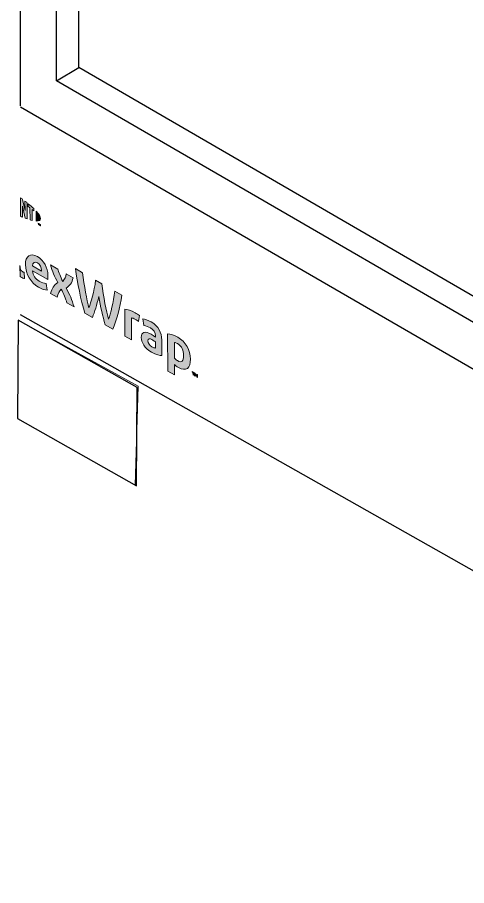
# Model space of a CAD drawing. Header units: inches. Extents: x -20.7 to 76.3, y -55.2 to 19.1.
# Drawn here: x 63.289 to 64.044, y -38.838 to -37.381 of the extents above; entities that cross this region are included whole.
import ezdxf

# ---------------------------------------------------------------- set-up
doc = ezdxf.new("R2010")
doc.units = ezdxf.units.IN
doc.header["$MEASUREMENT"] = 0
doc.linetypes.add('AI-Linetype-19', pattern=[1.199738, 0.599869, -0.119974, 0.119974, -0.119974, 0.119974, -0.119974])
for name, color, linetype, lineweight in [('G-ANNO-TTLB', 7, 'Continuous', 0), ('TYVEK', 7, 'Continuous', 0), ('wall scratch', 7, 'Continuous', 0)]:
    doc.layers.add(name, color=color, linetype=linetype, lineweight=lineweight)

# ---------------------------------------------------------------- blocks, each defined once
blk = doc.blocks.new('Block_318')
at = {"layer": 'TYVEK', "color": 1, "lineweight": 25, "true_color": 0xff0000}
for points in [[(63.0305, -37.4743)], [(64.5396, -38.3473)]]:
    blk.add_lwpolyline(points, dxfattribs=at)
blk = doc.blocks.new('Block_319')
at = {"layer": 'TYVEK', "color": 4, "lineweight": 25, "true_color": 0x00ffff}
for points in [[(64.0182, -37.5922)], [(63.736, -37.7535)]]:
    blk.add_lwpolyline(points, dxfattribs=at)
blk = doc.blocks.new('Block_323')
at = {"layer": 'TYVEK', "true_color": 0x003b71, "transparency": 33554687}
h = blk.add_hatch(color=156, dxfattribs=at)
h.dxf.hatch_style = 2
edge = h.paths.add_edge_path()
edge.add_spline(control_points=[(63.5583, -37.9568), (63.5559, -37.9554), (63.5546, -37.9541), (63.5531, -37.9524), (63.5531, -37.9524), (63.5531, -37.9262), (63.5531, -37.9262), (63.5547, -37.9264), (63.5562, -37.9268), (63.5582, -37.928), (63.5657, -37.9322), (63.5687, -37.9396), (63.5687, -37.9481), (63.5688, -37.9578), (63.5655, -37.9609), (63.5583, -37.9568)], knot_values=[0, 0, 0, 0, 1, 1, 1, 2, 2, 2, 3, 3, 3, 4, 4, 4, 5, 5, 5, 5], degree=3, periodic=0)
edge = h.paths.add_edge_path()
edge.add_spline(control_points=[(63.5588, -37.9175), (63.553, -37.9142), (63.5464, -37.9121), (63.5418, -37.9118), (63.5418, -37.9118), (63.542, -37.9745), (63.542, -37.9745), (63.542, -37.9745), (63.5531, -37.9809), (63.5531, -37.9809), (63.5531, -37.9809), (63.5531, -37.9631), (63.5531, -37.9631), (63.5551, -37.9652), (63.5571, -37.9666), (63.56, -37.9682), (63.5727, -37.9756), (63.5803, -37.9697), (63.5802, -37.9542), (63.5802, -37.9392), (63.5722, -37.9252), (63.5588, -37.9175)], knot_values=[0, 0, 0, 0, 1, 1, 1, 2, 2, 2, 3, 3, 3, 4, 4, 4, 5, 5, 5, 6, 6, 6, 7, 7, 7, 7], degree=3, periodic=0)
h = blk.add_hatch(color=156, dxfattribs=at)
h.dxf.hatch_style = 2
edge = h.paths.add_edge_path()
edge.add_spline(control_points=[(63.5832, -37.975), (63.5832, -37.975), (63.5832, -37.9761), (63.5832, -37.9761), (63.5832, -37.9761), (63.5843, -37.9767), (63.5843, -37.9767), (63.5843, -37.9767), (63.5844, -37.9805), (63.5844, -37.9805), (63.5844, -37.9805), (63.5855, -37.9811), (63.5855, -37.9811), (63.5855, -37.9811), (63.5855, -37.9774), (63.5855, -37.9774), (63.5855, -37.9774), (63.5866, -37.978), (63.5866, -37.978), (63.5866, -37.978), (63.5866, -37.9769), (63.5866, -37.9769), (63.5866, -37.9769), (63.5832, -37.975), (63.5832, -37.975)], knot_values=[0, 0, 0, 0, 1, 1, 1, 2, 2, 2, 3, 3, 3, 4, 4, 4, 5, 5, 5, 6, 6, 6, 7, 7, 7, 8, 8, 8, 8], degree=3, periodic=0)
edge = h.paths.add_edge_path()
edge.add_spline(control_points=[(63.5908, -37.9794), (63.5904, -37.9803), (63.59, -37.9808), (63.5896, -37.9814), (63.5891, -37.9804), (63.5887, -37.9793), (63.5883, -37.9779), (63.5883, -37.9779), (63.5871, -37.9772), (63.5871, -37.9772), (63.5871, -37.9772), (63.5871, -37.982), (63.5871, -37.982), (63.5871, -37.982), (63.5882, -37.9826), (63.5882, -37.9826), (63.5882, -37.9826), (63.5882, -37.9805), (63.5882, -37.9805), (63.5882, -37.9805), (63.5881, -37.9796), (63.5881, -37.9796), (63.5885, -37.9805), (63.5889, -37.9815), (63.5892, -37.9823), (63.5892, -37.9823), (63.5899, -37.9828), (63.5899, -37.9828), (63.5902, -37.9824), (63.5906, -37.9818), (63.591, -37.9813), (63.591, -37.9813), (63.5909, -37.982), (63.5909, -37.982), (63.5909, -37.982), (63.5909, -37.9843), (63.5909, -37.9843), (63.5909, -37.9843), (63.592, -37.9849), (63.592, -37.9849), (63.592, -37.9849), (63.592, -37.9801), (63.592, -37.9801), (63.592, -37.9801), (63.5908, -37.9794), (63.5908, -37.9794)], knot_values=[0, 0, 0, 0, 1, 1, 1, 2, 2, 2, 3, 3, 3, 4, 4, 4, 5, 5, 5, 6, 6, 6, 7, 7, 7, 8, 8, 8, 9, 9, 9, 10, 10, 10, 11, 11, 11, 12, 12, 12, 13, 13, 13, 14, 14, 14, 15, 15, 15, 15], degree=3, periodic=0)
at = {"layer": 'TYVEK'}
for points, knots in [([(63.5588, -37.9175), (63.553, -37.9142), (63.5464, -37.9121), (63.5418, -37.9118), (63.5418, -37.9118), (63.542, -37.9745), (63.542, -37.9745), (63.542, -37.9745), (63.5531, -37.9809), (63.5531, -37.9809), (63.5531, -37.9809), (63.5531, -37.9631), (63.5531, -37.9631), (63.5551, -37.9652), (63.5571, -37.9666), (63.56, -37.9682), (63.5727, -37.9756), (63.5803, -37.9697), (63.5802, -37.9542), (63.5802, -37.9392), (63.5722, -37.9252), (63.5588, -37.9175)], [0, 0, 0, 0, 1, 1, 1, 2, 2, 2, 3, 3, 3, 4, 4, 4, 5, 5, 5, 6, 6, 6, 7, 7, 7, 7]), ([(63.5583, -37.9568), (63.5559, -37.9554), (63.5546, -37.9541), (63.5531, -37.9524), (63.5531, -37.9524), (63.5531, -37.9262), (63.5531, -37.9262), (63.5547, -37.9264), (63.5562, -37.9268), (63.5582, -37.928), (63.5657, -37.9322), (63.5687, -37.9396), (63.5687, -37.9481), (63.5688, -37.9578), (63.5655, -37.9609), (63.5583, -37.9568)], [0, 0, 0, 0, 1, 1, 1, 2, 2, 2, 3, 3, 3, 4, 4, 4, 5, 5, 5, 5]), ([(63.5832, -37.975), (63.5832, -37.975), (63.5832, -37.9761), (63.5832, -37.9761), (63.5832, -37.9761), (63.5843, -37.9767), (63.5843, -37.9767), (63.5843, -37.9767), (63.5844, -37.9805), (63.5844, -37.9805), (63.5844, -37.9805), (63.5855, -37.9811), (63.5855, -37.9811), (63.5855, -37.9811), (63.5855, -37.9774), (63.5855, -37.9774), (63.5855, -37.9774), (63.5866, -37.978), (63.5866, -37.978), (63.5866, -37.978), (63.5866, -37.9769), (63.5866, -37.9769), (63.5866, -37.9769), (63.5832, -37.975), (63.5832, -37.975)], [0, 0, 0, 0, 1, 1, 1, 2, 2, 2, 3, 3, 3, 4, 4, 4, 5, 5, 5, 6, 6, 6, 7, 7, 7, 8, 8, 8, 8]), ([(63.5908, -37.9794), (63.5904, -37.9803), (63.59, -37.9808), (63.5896, -37.9814), (63.5891, -37.9804), (63.5887, -37.9793), (63.5883, -37.9779), (63.5883, -37.9779), (63.5871, -37.9772), (63.5871, -37.9772), (63.5871, -37.9772), (63.5871, -37.982), (63.5871, -37.982), (63.5871, -37.982), (63.5882, -37.9826), (63.5882, -37.9826), (63.5882, -37.9826), (63.5882, -37.9805), (63.5882, -37.9805), (63.5882, -37.9805), (63.5881, -37.9796), (63.5881, -37.9796), (63.5885, -37.9805), (63.5889, -37.9815), (63.5892, -37.9823), (63.5892, -37.9823), (63.5899, -37.9828), (63.5899, -37.9828), (63.5902, -37.9824), (63.5906, -37.9818), (63.591, -37.9813), (63.591, -37.9813), (63.5909, -37.982), (63.5909, -37.982), (63.5909, -37.982), (63.5909, -37.9843), (63.5909, -37.9843), (63.5909, -37.9843), (63.592, -37.9849), (63.592, -37.9849), (63.592, -37.9849), (63.592, -37.9801), (63.592, -37.9801), (63.592, -37.9801), (63.5908, -37.9794), (63.5908, -37.9794)], [0, 0, 0, 0, 1, 1, 1, 2, 2, 2, 3, 3, 3, 4, 4, 4, 5, 5, 5, 6, 6, 6, 7, 7, 7, 8, 8, 8, 9, 9, 9, 10, 10, 10, 11, 11, 11, 12, 12, 12, 13, 13, 13, 14, 14, 14, 15, 15, 15, 15])]:
    blk.add_open_spline(points, degree=3, knots=knots, dxfattribs=at)
blk = doc.blocks.new('Block_322')
at = {"layer": 'TYVEK'}
blk.add_blockref('Block_323', (0, 0), dxfattribs=at)
blk = doc.blocks.new('Block_329')
at = {"layer": 'TYVEK', "color": 4, "lineweight": 25, "true_color": 0x00ffff}
blk.add_lwpolyline([(64.4423, -38.5286), (63.2945, -37.8799), (63.2945, -37.8799)], dxfattribs=at)
blk = doc.blocks.new('Block_331')
at = {"layer": 'TYVEK', "true_color": 0x003b71, "transparency": 33554687}
h = blk.add_hatch(color=156, dxfattribs=at)
h.dxf.hatch_style = 2
edge = h.paths.add_edge_path()
edge.add_spline(control_points=[(63.33, -37.8068), (63.33, -37.8068), (63.3145, -37.7978), (63.3145, -37.7978), (63.3153, -37.7919), (63.3184, -37.7898), (63.3231, -37.7925), (63.3275, -37.7951), (63.33, -37.8004), (63.33, -37.8056), (63.33, -37.8056), (63.33, -37.8068), (63.33, -37.8068)], knot_values=[0, 0, 0, 0, 1, 1, 1, 2, 2, 2, 3, 3, 3, 4, 4, 4, 4], degree=3, periodic=0)
edge = h.paths.add_edge_path()
edge.add_spline(control_points=[(63.3408, -37.8137), (63.3407, -37.8011), (63.3337, -37.7884), (63.3231, -37.7822), (63.3111, -37.7753), (63.3029, -37.7808), (63.3029, -37.7957), (63.303, -37.8114), (63.3119, -37.8261), (63.3251, -37.8336), (63.3304, -37.8367), (63.3357, -37.8384), (63.3394, -37.8386), (63.3394, -37.8386), (63.3375, -37.8271), (63.3375, -37.8271), (63.334, -37.8268), (63.3302, -37.8257), (63.3261, -37.8233), (63.3196, -37.8195), (63.3158, -37.814), (63.3147, -37.8058), (63.3147, -37.8058), (63.3404, -37.8206), (63.3404, -37.8206), (63.3406, -37.8189), (63.3408, -37.8165), (63.3408, -37.8137)], knot_values=[0, 0, 0, 0, 1, 1, 1, 2, 2, 2, 3, 3, 3, 4, 4, 4, 5, 5, 5, 6, 6, 6, 7, 7, 7, 8, 8, 8, 9, 9, 9, 9], degree=3, periodic=0)
h = blk.add_hatch(color=156, dxfattribs=at)
h.dxf.hatch_style = 2
edge = h.paths.add_edge_path()
edge.add_spline(control_points=[(63.3005, -37.8085), (63.2997, -37.8083), (63.2989, -37.8079), (63.2981, -37.8074), (63.2958, -37.8061), (63.2945, -37.8039), (63.294, -37.8009), (63.2938, -37.7998), (63.2937, -37.7985), (63.2937, -37.7971), (63.2937, -37.7971), (63.2938, -37.8156), (63.2938, -37.8156), (63.2944, -37.816), (63.295, -37.8163), (63.2956, -37.8167), (63.2972, -37.8177), (63.2998, -37.8187), (63.3013, -37.8192), (63.3013, -37.8192), (63.3005, -37.8085), (63.3005, -37.8085)], knot_values=[0, 0, 0, 0, 1, 1, 1, 2, 2, 2, 3, 3, 3, 4, 4, 4, 5, 5, 5, 6, 6, 6, 7, 7, 7, 7], degree=3, periodic=0)
h = blk.add_hatch(color=156, dxfattribs=at)
h.dxf.hatch_style = 2
edge = h.paths.add_edge_path()
edge.add_spline(control_points=[(63.3713, -37.8349), (63.3774, -37.8312), (63.381, -37.8264), (63.3831, -37.8178), (63.3831, -37.8178), (63.3716, -37.8113), (63.3716, -37.8113), (63.3711, -37.8162), (63.3685, -37.8202), (63.3655, -37.8237), (63.3619, -37.8163), (63.3583, -37.8078), (63.3572, -37.803), (63.3572, -37.803), (63.3451, -37.796), (63.3451, -37.796), (63.3477, -37.8068), (63.352, -37.8158), (63.3574, -37.8259), (63.3509, -37.83), (63.3472, -37.8353), (63.3451, -37.844), (63.3451, -37.844), (63.356, -37.8502), (63.356, -37.8502), (63.3571, -37.8442), (63.3601, -37.8403), (63.3631, -37.8369), (63.3666, -37.844), (63.3707, -37.8534), (63.3724, -37.8597), (63.3724, -37.8597), (63.3845, -37.8666), (63.3845, -37.8666), (63.3812, -37.8548), (63.3773, -37.8459), (63.3713, -37.8349)], knot_values=[0, 0, 0, 0, 1, 1, 1, 2, 2, 2, 3, 3, 3, 4, 4, 4, 5, 5, 5, 6, 6, 6, 7, 7, 7, 8, 8, 8, 9, 9, 9, 10, 10, 10, 11, 11, 11, 12, 12, 12, 12], degree=3, periodic=0)
h = blk.add_hatch(color=156, dxfattribs=at)
h.dxf.hatch_style = 2
edge = h.paths.add_edge_path()
edge.add_spline(control_points=[(63.4528, -37.8401), (63.4505, -37.8585), (63.4459, -37.8781), (63.4427, -37.8873), (63.439, -37.8742), (63.4337, -37.8495), (63.4312, -37.8276), (63.4312, -37.8276), (63.4208, -37.8216), (63.4208, -37.8216), (63.4184, -37.8408), (63.413, -37.8593), (63.4095, -37.8683), (63.4062, -37.8554), (63.4015, -37.8304), (63.399, -37.8092), (63.399, -37.8092), (63.3871, -37.8024), (63.3871, -37.8024), (63.3902, -37.826), (63.3961, -37.8552), (63.4026, -37.877), (63.4026, -37.877), (63.4154, -37.8844), (63.4154, -37.8844), (63.4195, -37.8749), (63.4229, -37.8632), (63.426, -37.8494), (63.429, -37.8666), (63.4327, -37.8825), (63.4367, -37.8966), (63.4367, -37.8966), (63.4496, -37.9039), (63.4496, -37.9039), (63.4564, -37.8899), (63.4617, -37.8671), (63.4648, -37.847), (63.4648, -37.847), (63.4528, -37.8401), (63.4528, -37.8401)], knot_values=[0, 0, 0, 0, 1, 1, 1, 2, 2, 2, 3, 3, 3, 4, 4, 4, 5, 5, 5, 6, 6, 6, 7, 7, 7, 8, 8, 8, 9, 9, 9, 10, 10, 10, 11, 11, 11, 12, 12, 12, 13, 13, 13, 13], degree=3, periodic=0)
h = blk.add_hatch(color=156, dxfattribs=at)
h.dxf.hatch_style = 2
edge = h.paths.add_edge_path()
edge.add_spline(control_points=[(63.487, -37.8763), (63.481, -37.8729), (63.4742, -37.8705), (63.4698, -37.8705), (63.4698, -37.8705), (63.4699, -37.9156), (63.4699, -37.9156), (63.4699, -37.9156), (63.4811, -37.922), (63.4811, -37.922), (63.4811, -37.922), (63.481, -37.8852), (63.481, -37.8852), (63.4828, -37.8852), (63.4848, -37.8857), (63.4878, -37.8875), (63.4895, -37.8885), (63.4913, -37.8897), (63.4927, -37.8911), (63.4927, -37.8911), (63.4943, -37.8813), (63.4943, -37.8813), (63.4927, -37.8799), (63.4898, -37.8779), (63.487, -37.8763)], knot_values=[0, 0, 0, 0, 1, 1, 1, 2, 2, 2, 3, 3, 3, 4, 4, 4, 5, 5, 5, 6, 6, 6, 7, 7, 7, 8, 8, 8, 8], degree=3, periodic=0)
h = blk.add_hatch(color=156, dxfattribs=at)
h.dxf.hatch_style = 2
edge = h.paths.add_edge_path()
edge.add_spline(control_points=[(63.5212, -37.9356), (63.52, -37.9357), (63.5179, -37.9351), (63.5155, -37.9336), (63.5111, -37.9311), (63.5088, -37.9277), (63.5087, -37.9237), (63.5087, -37.9193), (63.5116, -37.9193), (63.5154, -37.9215), (63.5173, -37.9225), (63.5193, -37.924), (63.5212, -37.9255), (63.5212, -37.9255), (63.5212, -37.9356), (63.5212, -37.9356)], knot_values=[0, 0, 0, 0, 1, 1, 1, 2, 2, 2, 3, 3, 3, 4, 4, 4, 5, 5, 5, 5], degree=3, periodic=0)
edge = h.paths.add_edge_path()
edge.add_spline(control_points=[(63.532, -37.9222), (63.532, -37.9095), (63.5261, -37.8988), (63.5141, -37.8919), (63.5091, -37.889), (63.5035, -37.8869), (63.5, -37.8866), (63.5, -37.8866), (63.502, -37.8979), (63.502, -37.8979), (63.5054, -37.8983), (63.5092, -37.8998), (63.5128, -37.9018), (63.5182, -37.905), (63.5211, -37.9093), (63.5212, -37.915), (63.5212, -37.915), (63.5212, -37.9173), (63.5212, -37.9173), (63.5191, -37.9158), (63.5162, -37.9138), (63.5139, -37.9124), (63.5041, -37.9069), (63.4975, -37.9085), (63.4975, -37.9179), (63.4975, -37.9263), (63.5032, -37.9359), (63.5144, -37.9423), (63.5226, -37.947), (63.5288, -37.9484), (63.5321, -37.9484), (63.5321, -37.9484), (63.532, -37.9222), (63.532, -37.9222)], knot_values=[0, 0, 0, 0, 1, 1, 1, 2, 2, 2, 3, 3, 3, 4, 4, 4, 5, 5, 5, 6, 6, 6, 7, 7, 7, 8, 8, 8, 9, 9, 9, 10, 10, 10, 11, 11, 11, 11], degree=3, periodic=0)
at = {"layer": 'TYVEK'}
for points, knots in [([(63.3408, -37.8137), (63.3407, -37.8011), (63.3337, -37.7884), (63.3231, -37.7822), (63.3111, -37.7753), (63.3029, -37.7808), (63.3029, -37.7957), (63.303, -37.8114), (63.3119, -37.8261), (63.3251, -37.8336), (63.3304, -37.8367), (63.3357, -37.8384), (63.3394, -37.8386), (63.3394, -37.8386), (63.3375, -37.8271), (63.3375, -37.8271), (63.334, -37.8268), (63.3302, -37.8257), (63.3261, -37.8233), (63.3196, -37.8195), (63.3158, -37.814), (63.3147, -37.8058), (63.3147, -37.8058), (63.3404, -37.8206), (63.3404, -37.8206), (63.3406, -37.8189), (63.3408, -37.8165), (63.3408, -37.8137)], [0, 0, 0, 0, 1, 1, 1, 2, 2, 2, 3, 3, 3, 4, 4, 4, 5, 5, 5, 6, 6, 6, 7, 7, 7, 8, 8, 8, 9, 9, 9, 9]), ([(63.33, -37.8068), (63.33, -37.8068), (63.3145, -37.7978), (63.3145, -37.7978), (63.3153, -37.7919), (63.3184, -37.7898), (63.3231, -37.7925), (63.3275, -37.7951), (63.33, -37.8004), (63.33, -37.8056), (63.33, -37.8056), (63.33, -37.8068), (63.33, -37.8068)], [0, 0, 0, 0, 1, 1, 1, 2, 2, 2, 3, 3, 3, 4, 4, 4, 4]), ([(63.3005, -37.8085), (63.2997, -37.8083), (63.2989, -37.8079), (63.2981, -37.8074), (63.2958, -37.8061), (63.2945, -37.8039), (63.294, -37.8009), (63.2938, -37.7998), (63.2937, -37.7985), (63.2937, -37.7971), (63.2937, -37.7971), (63.2938, -37.8156), (63.2938, -37.8156), (63.2944, -37.816), (63.295, -37.8163), (63.2956, -37.8167), (63.2972, -37.8177), (63.2998, -37.8187), (63.3013, -37.8192), (63.3013, -37.8192), (63.3005, -37.8085), (63.3005, -37.8085)], [0, 0, 0, 0, 1, 1, 1, 2, 2, 2, 3, 3, 3, 4, 4, 4, 5, 5, 5, 6, 6, 6, 7, 7, 7, 7]), ([(63.3713, -37.8349), (63.3774, -37.8312), (63.381, -37.8264), (63.3831, -37.8178), (63.3831, -37.8178), (63.3716, -37.8113), (63.3716, -37.8113), (63.3711, -37.8162), (63.3685, -37.8202), (63.3655, -37.8237), (63.3619, -37.8163), (63.3583, -37.8078), (63.3572, -37.803), (63.3572, -37.803), (63.3451, -37.796), (63.3451, -37.796), (63.3477, -37.8068), (63.352, -37.8158), (63.3574, -37.8259), (63.3509, -37.83), (63.3472, -37.8353), (63.3451, -37.844), (63.3451, -37.844), (63.356, -37.8502), (63.356, -37.8502), (63.3571, -37.8442), (63.3601, -37.8403), (63.3631, -37.8369), (63.3666, -37.844), (63.3707, -37.8534), (63.3724, -37.8597), (63.3724, -37.8597), (63.3845, -37.8666), (63.3845, -37.8666), (63.3812, -37.8548), (63.3773, -37.8459), (63.3713, -37.8349)], [0, 0, 0, 0, 1, 1, 1, 2, 2, 2, 3, 3, 3, 4, 4, 4, 5, 5, 5, 6, 6, 6, 7, 7, 7, 8, 8, 8, 9, 9, 9, 10, 10, 10, 11, 11, 11, 12, 12, 12, 12]), ([(63.4528, -37.8401), (63.4505, -37.8585), (63.4459, -37.8781), (63.4427, -37.8873), (63.439, -37.8742), (63.4337, -37.8495), (63.4312, -37.8276), (63.4312, -37.8276), (63.4208, -37.8216), (63.4208, -37.8216), (63.4184, -37.8408), (63.413, -37.8593), (63.4095, -37.8683), (63.4062, -37.8554), (63.4015, -37.8304), (63.399, -37.8092), (63.399, -37.8092), (63.3871, -37.8024), (63.3871, -37.8024), (63.3902, -37.826), (63.3961, -37.8552), (63.4026, -37.877), (63.4026, -37.877), (63.4154, -37.8844), (63.4154, -37.8844), (63.4195, -37.8749), (63.4229, -37.8632), (63.426, -37.8494), (63.429, -37.8666), (63.4327, -37.8825), (63.4367, -37.8966), (63.4367, -37.8966), (63.4496, -37.9039), (63.4496, -37.9039), (63.4564, -37.8899), (63.4617, -37.8671), (63.4648, -37.847), (63.4648, -37.847), (63.4528, -37.8401), (63.4528, -37.8401)], [0, 0, 0, 0, 1, 1, 1, 2, 2, 2, 3, 3, 3, 4, 4, 4, 5, 5, 5, 6, 6, 6, 7, 7, 7, 8, 8, 8, 9, 9, 9, 10, 10, 10, 11, 11, 11, 12, 12, 12, 13, 13, 13, 13]), ([(63.487, -37.8763), (63.481, -37.8729), (63.4742, -37.8705), (63.4698, -37.8705), (63.4698, -37.8705), (63.4699, -37.9156), (63.4699, -37.9156), (63.4699, -37.9156), (63.4811, -37.922), (63.4811, -37.922), (63.4811, -37.922), (63.481, -37.8852), (63.481, -37.8852), (63.4828, -37.8852), (63.4848, -37.8857), (63.4878, -37.8875), (63.4895, -37.8885), (63.4913, -37.8897), (63.4927, -37.8911), (63.4927, -37.8911), (63.4943, -37.8813), (63.4943, -37.8813), (63.4927, -37.8799), (63.4898, -37.8779), (63.487, -37.8763)], [0, 0, 0, 0, 1, 1, 1, 2, 2, 2, 3, 3, 3, 4, 4, 4, 5, 5, 5, 6, 6, 6, 7, 7, 7, 8, 8, 8, 8]), ([(63.532, -37.9222), (63.532, -37.9095), (63.5261, -37.8988), (63.5141, -37.8919), (63.5091, -37.889), (63.5035, -37.8869), (63.5, -37.8866), (63.5, -37.8866), (63.502, -37.8979), (63.502, -37.8979), (63.5054, -37.8983), (63.5092, -37.8998), (63.5128, -37.9018), (63.5182, -37.905), (63.5211, -37.9093), (63.5212, -37.915), (63.5212, -37.915), (63.5212, -37.9173), (63.5212, -37.9173), (63.5191, -37.9158), (63.5162, -37.9138), (63.5139, -37.9124), (63.5041, -37.9069), (63.4975, -37.9085), (63.4975, -37.9179), (63.4975, -37.9263), (63.5032, -37.9359), (63.5144, -37.9423), (63.5226, -37.947), (63.5288, -37.9484), (63.5321, -37.9484), (63.5321, -37.9484), (63.532, -37.9222), (63.532, -37.9222)], [0, 0, 0, 0, 1, 1, 1, 2, 2, 2, 3, 3, 3, 4, 4, 4, 5, 5, 5, 6, 6, 6, 7, 7, 7, 8, 8, 8, 9, 9, 9, 10, 10, 10, 11, 11, 11, 11]), ([(63.5212, -37.9356), (63.52, -37.9357), (63.5179, -37.9351), (63.5155, -37.9336), (63.5111, -37.9311), (63.5088, -37.9277), (63.5087, -37.9237), (63.5087, -37.9193), (63.5116, -37.9193), (63.5154, -37.9215), (63.5173, -37.9225), (63.5193, -37.924), (63.5212, -37.9255), (63.5212, -37.9255), (63.5212, -37.9356), (63.5212, -37.9356)], [0, 0, 0, 0, 1, 1, 1, 2, 2, 2, 3, 3, 3, 4, 4, 4, 5, 5, 5, 5])]:
    blk.add_open_spline(points, degree=3, knots=knots, dxfattribs=at)
blk = doc.blocks.new('Block_332')
at = {"layer": 'TYVEK', "true_color": 0x003b71, "transparency": 33554687}
h = blk.add_hatch(color=156, dxfattribs=at)
h.dxf.hatch_style = 2
edge = h.paths.add_edge_path()
edge.add_spline(control_points=[(63.3024, -37.7049), (63.3024, -37.7049), (63.2981, -37.6861), (63.2981, -37.6861), (63.2969, -37.6853), (63.2955, -37.6843), (63.2944, -37.6835), (63.2944, -37.6835), (63.2944, -37.7143), (63.2944, -37.7143), (63.2952, -37.7147), (63.2972, -37.7156), (63.2982, -37.716), (63.2982, -37.716), (63.2978, -37.6977), (63.2978, -37.6977), (63.2978, -37.6977), (63.3025, -37.7177), (63.3025, -37.7177), (63.3035, -37.7181), (63.3049, -37.7187), (63.3058, -37.719), (63.3058, -37.719), (63.3057, -37.6919), (63.3057, -37.6919), (63.3048, -37.6911), (63.303, -37.6898), (63.3021, -37.6891), (63.3021, -37.6891), (63.3024, -37.7049), (63.3024, -37.7049)], knot_values=[0, 0, 0, 0, 1, 1, 1, 2, 2, 2, 3, 3, 3, 4, 4, 4, 5, 5, 5, 6, 6, 6, 7, 7, 7, 8, 8, 8, 9, 9, 9, 10, 10, 10, 10], degree=3, periodic=0)
h = blk.add_hatch(color=156, dxfattribs=at)
h.dxf.hatch_style = 2
edge = h.paths.add_edge_path()
edge.add_spline(control_points=[(63.3077, -37.6978), (63.3087, -37.6985), (63.3096, -37.6993), (63.3105, -37.7001), (63.3105, -37.7001), (63.3106, -37.7205), (63.3106, -37.7205), (63.3114, -37.7208), (63.313, -37.7212), (63.3141, -37.7215), (63.3141, -37.7215), (63.314, -37.703), (63.314, -37.703), (63.3151, -37.7039), (63.316, -37.7048), (63.3169, -37.7056), (63.3169, -37.7056), (63.3169, -37.7016), (63.3169, -37.7016), (63.3141, -37.6989), (63.3112, -37.6963), (63.3077, -37.6935), (63.3077, -37.6935), (63.3077, -37.6978), (63.3077, -37.6978)], knot_values=[0, 0, 0, 0, 1, 1, 1, 2, 2, 2, 3, 3, 3, 4, 4, 4, 5, 5, 5, 6, 6, 6, 7, 7, 7, 8, 8, 8, 8], degree=3, periodic=0)
h = blk.add_hatch(color=156, dxfattribs=at)
h.dxf.hatch_style = 2
edge = h.paths.add_edge_path()
edge.add_spline(control_points=[(63.3281, -37.7182), (63.3281, -37.7213), (63.3256, -37.7226), (63.3211, -37.7225), (63.3211, -37.7225), (63.3211, -37.706), (63.3211, -37.706), (63.3255, -37.711), (63.3281, -37.7152), (63.3281, -37.7182)], knot_values=[0, 0, 0, 0, 1, 1, 1, 2, 2, 2, 3, 3, 3, 3], degree=3, periodic=0)
h = blk.add_hatch(color=156, dxfattribs=at)
h.dxf.hatch_style = 2
edge = h.paths.add_edge_path()
edge.add_spline(control_points=[(63.324, -37.7258), (63.324, -37.7258), (63.324, -37.7262), (63.324, -37.7262), (63.324, -37.7262), (63.3246, -37.7265), (63.3246, -37.7265), (63.3246, -37.7265), (63.3246, -37.7285), (63.3246, -37.7285), (63.3246, -37.7285), (63.325, -37.7288), (63.325, -37.7288), (63.325, -37.7288), (63.325, -37.7268), (63.325, -37.7268), (63.325, -37.7268), (63.3256, -37.7271), (63.3256, -37.7271), (63.3256, -37.7271), (63.3256, -37.7267), (63.3256, -37.7267), (63.3256, -37.7267), (63.324, -37.7258), (63.324, -37.7258)], knot_values=[0, 0, 0, 0, 1, 1, 1, 2, 2, 2, 3, 3, 3, 4, 4, 4, 5, 5, 5, 6, 6, 6, 7, 7, 7, 8, 8, 8, 8], degree=3, periodic=0)
edge = h.paths.add_edge_path()
edge.add_spline(control_points=[(63.3277, -37.728), (63.3277, -37.728), (63.3271, -37.7287), (63.3271, -37.7287), (63.3271, -37.7287), (63.3264, -37.7272), (63.3264, -37.7272), (63.3264, -37.7272), (63.326, -37.727), (63.326, -37.727), (63.326, -37.727), (63.326, -37.7294), (63.326, -37.7294), (63.326, -37.7294), (63.3264, -37.7296), (63.3264, -37.7296), (63.3264, -37.7296), (63.3264, -37.7279), (63.3264, -37.7279), (63.3264, -37.7279), (63.3271, -37.7294), (63.3271, -37.7294), (63.3271, -37.7294), (63.3277, -37.7287), (63.3277, -37.7287), (63.3277, -37.7287), (63.3277, -37.7304), (63.3277, -37.7304), (63.3277, -37.7304), (63.3281, -37.7306), (63.3281, -37.7306), (63.3281, -37.7306), (63.3281, -37.7282), (63.3281, -37.7282), (63.3281, -37.7282), (63.3277, -37.728), (63.3277, -37.728)], knot_values=[0, 0, 0, 0, 1, 1, 1, 2, 2, 2, 3, 3, 3, 4, 4, 4, 5, 5, 5, 6, 6, 6, 7, 7, 7, 8, 8, 8, 9, 9, 9, 10, 10, 10, 11, 11, 11, 12, 12, 12, 12], degree=3, periodic=0)
at = {"layer": 'TYVEK'}
for points, knots in [([(63.3024, -37.7049), (63.3024, -37.7049), (63.2981, -37.6861), (63.2981, -37.6861), (63.2969, -37.6853), (63.2955, -37.6843), (63.2944, -37.6835), (63.2944, -37.6835), (63.2944, -37.7143), (63.2944, -37.7143), (63.2952, -37.7147), (63.2972, -37.7156), (63.2982, -37.716), (63.2982, -37.716), (63.2978, -37.6977), (63.2978, -37.6977), (63.2978, -37.6977), (63.3025, -37.7177), (63.3025, -37.7177), (63.3035, -37.7181), (63.3049, -37.7187), (63.3058, -37.719), (63.3058, -37.719), (63.3057, -37.6919), (63.3057, -37.6919), (63.3048, -37.6911), (63.303, -37.6898), (63.3021, -37.6891), (63.3021, -37.6891), (63.3024, -37.7049), (63.3024, -37.7049)], [0, 0, 0, 0, 1, 1, 1, 2, 2, 2, 3, 3, 3, 4, 4, 4, 5, 5, 5, 6, 6, 6, 7, 7, 7, 8, 8, 8, 9, 9, 9, 10, 10, 10, 10]), ([(63.3077, -37.6978), (63.3087, -37.6985), (63.3096, -37.6993), (63.3105, -37.7001), (63.3105, -37.7001), (63.3106, -37.7205), (63.3106, -37.7205), (63.3114, -37.7208), (63.313, -37.7212), (63.3141, -37.7215), (63.3141, -37.7215), (63.314, -37.703), (63.314, -37.703), (63.3151, -37.7039), (63.316, -37.7048), (63.3169, -37.7056), (63.3169, -37.7056), (63.3169, -37.7016), (63.3169, -37.7016), (63.3141, -37.6989), (63.3112, -37.6963), (63.3077, -37.6935), (63.3077, -37.6935), (63.3077, -37.6978), (63.3077, -37.6978)], [0, 0, 0, 0, 1, 1, 1, 2, 2, 2, 3, 3, 3, 4, 4, 4, 5, 5, 5, 6, 6, 6, 7, 7, 7, 8, 8, 8, 8]), ([(63.3281, -37.7182), (63.3281, -37.7213), (63.3256, -37.7226), (63.3211, -37.7225), (63.3211, -37.7225), (63.3211, -37.706), (63.3211, -37.706), (63.3255, -37.711), (63.3281, -37.7152), (63.3281, -37.7182)], [0, 0, 0, 0, 1, 1, 1, 2, 2, 2, 3, 3, 3, 3]), ([(63.324, -37.7258), (63.324, -37.7258), (63.324, -37.7262), (63.324, -37.7262), (63.324, -37.7262), (63.3246, -37.7265), (63.3246, -37.7265), (63.3246, -37.7265), (63.3246, -37.7285), (63.3246, -37.7285), (63.3246, -37.7285), (63.325, -37.7288), (63.325, -37.7288), (63.325, -37.7288), (63.325, -37.7268), (63.325, -37.7268), (63.325, -37.7268), (63.3256, -37.7271), (63.3256, -37.7271), (63.3256, -37.7271), (63.3256, -37.7267), (63.3256, -37.7267), (63.3256, -37.7267), (63.324, -37.7258), (63.324, -37.7258)], [0, 0, 0, 0, 1, 1, 1, 2, 2, 2, 3, 3, 3, 4, 4, 4, 5, 5, 5, 6, 6, 6, 7, 7, 7, 8, 8, 8, 8]), ([(63.3277, -37.728), (63.3277, -37.728), (63.3271, -37.7287), (63.3271, -37.7287), (63.3271, -37.7287), (63.3264, -37.7272), (63.3264, -37.7272), (63.3264, -37.7272), (63.326, -37.727), (63.326, -37.727), (63.326, -37.727), (63.326, -37.7294), (63.326, -37.7294), (63.326, -37.7294), (63.3264, -37.7296), (63.3264, -37.7296), (63.3264, -37.7296), (63.3264, -37.7279), (63.3264, -37.7279), (63.3264, -37.7279), (63.3271, -37.7294), (63.3271, -37.7294), (63.3271, -37.7294), (63.3277, -37.7287), (63.3277, -37.7287), (63.3277, -37.7287), (63.3277, -37.7304), (63.3277, -37.7304), (63.3277, -37.7304), (63.3281, -37.7306), (63.3281, -37.7306), (63.3281, -37.7306), (63.3281, -37.7282), (63.3281, -37.7282), (63.3281, -37.7282), (63.3277, -37.728), (63.3277, -37.728)], [0, 0, 0, 0, 1, 1, 1, 2, 2, 2, 3, 3, 3, 4, 4, 4, 5, 5, 5, 6, 6, 6, 7, 7, 7, 8, 8, 8, 9, 9, 9, 10, 10, 10, 11, 11, 11, 12, 12, 12, 12])]:
    blk.add_open_spline(points, degree=3, knots=knots, dxfattribs=at)
blk = doc.blocks.new('Block_330')
at = {"layer": 'TYVEK'}
for name in ['Block_332', 'Block_331']:
    blk.add_blockref(name, (0, 0), dxfattribs=at)
blk = doc.blocks.new('Block_333')
at = {"layer": 'TYVEK', "color": 33, "lineweight": 25, "true_color": 0xcc9966}
for points in [[(63.4708, -37.4201)], [(63.3053, -37.5148)]]:
    blk.add_lwpolyline(points, dxfattribs=at)
blk = doc.blocks.new('Block_334')
at = {"layer": 'TYVEK', "color": 33, "lineweight": 25, "true_color": 0xcc9966}
for points in [[(63.5254, -37.3921)], [(63.3599, -37.4868)]]:
    blk.add_lwpolyline(points, dxfattribs=at)
blk = doc.blocks.new('Block_335')
at = {"layer": 'TYVEK', "color": 33, "lineweight": 25, "true_color": 0xcc9966}
for points in [[(63.5254, -37.3921)], [(64.4388, -37.9062)]]:
    blk.add_lwpolyline(points, dxfattribs=at)
blk = doc.blocks.new('Block_337')
at = {"layer": 'TYVEK', "color": 2, "lineweight": 25, "true_color": 0xffff00}
for points in [[(63.3599, -37.4868)], [(64.4275, -38.1032)]]:
    blk.add_lwpolyline(points, dxfattribs=at)
blk = doc.blocks.new('Block_339')
at = {"layer": 'TYVEK', "color": 3, "lineweight": 25, "true_color": 0x00ff00}
for p, q in [((63.3928, -37.4646), (63.3928, -35.2714)), ((64.3889, -38.0423), (63.3928, -37.4646))]:
    blk.add_line(p, q, dxfattribs=at)

msp = doc.modelspace()

# ---------------------------------------------------------------- hatches: boundary and pattern name
at = {"layer": 'G-ANNO-TTLB', "true_color": 0xff00ff, "transparency": 33554687}
h = msp.add_hatch(color=6, dxfattribs=at)
edge = h.paths.add_edge_path()
edge.add_spline(control_points=[(71.8573, -54.9456), (71.8573, -54.9456), (31.1572, -54.9456), (31.1572, -54.9456), (31.1572, -54.9456), (31.1572, -20.8103), (31.1572, -20.8103), (31.1572, -20.8103), (71.8573, -20.8103), (71.8573, -20.8103), (71.8573, -20.8103), (71.8573, -54.9456), (71.8573, -54.9456)], knot_values=[0, 0, 0, 0, 1, 1, 1, 2, 2, 2, 3, 3, 3, 4, 4, 4, 4], degree=3, periodic=0)
edge = h.paths.add_edge_path()
edge.add_spline(control_points=[(31.2823, -20.9353), (31.2823, -20.9353), (31.2823, -54.8205), (31.2823, -54.8205), (31.2823, -54.8205), (71.7322, -54.8205), (71.7322, -54.8205), (71.7322, -54.8205), (71.7322, -20.9353), (71.7322, -20.9353), (71.7322, -20.9353), (31.2823, -20.9353), (31.2823, -20.9353)], knot_values=[0, 0, 0, 0, 1, 1, 1, 2, 2, 2, 3, 3, 3, 4, 4, 4, 4], degree=3, periodic=0)
edge.add_line((31.2823, -20.9353), (31.2823, -20.9353))
at = {"layer": 'TYVEK', "true_color": 0x000000, "transparency": 33554687}
h = msp.add_hatch(dxfattribs=at)
h.set_pattern_fill('_U', color=18, scale=10, angle=45, style=2, pattern_type=0)
h.set_pattern_definition([(45, (0, 0), (-7.071, 7.0711), [])])
h.paths.add_polyline_path([(63.4874, -38.1657), (63.2896, -38.0538), (63.2905, -37.8891), (63.4921, -37.9995)])

# ---------------------------------------------------------------- linework, layer by layer
at = {"layer": 'G-ANNO-TTLB'}
for points in [[(71.8573, -54.9456), (71.8573, -54.9456), (31.1572, -54.9456), (31.1572, -54.9456), (31.1572, -54.9456), (31.1572, -20.8103), (31.1572, -20.8103), (31.1572, -20.8103), (71.8573, -20.8103), (71.8573, -20.8103), (71.8573, -20.8103), (71.8573, -54.9456), (71.8573, -54.9456)], [(31.2823, -20.9353), (31.2823, -20.9353), (31.2823, -54.8205), (31.2823, -54.8205), (31.2823, -54.8205), (71.7322, -54.8205), (71.7322, -54.8205), (71.7322, -54.8205), (71.7322, -20.9353), (71.7322, -20.9353), (71.7322, -20.9353), (31.2823, -20.9353), (31.2823, -20.9353)]]:
    msp.add_open_spline(points, degree=3, knots=[0, 0, 0, 0, 1, 1, 1, 2, 2, 2, 3, 3, 3, 4, 4, 4, 4], dxfattribs=at)
at = {"layer": 'TYVEK', "color": 3, "lineweight": 25, "true_color": 0x00ff00}
for p, q in [((63.2944, -37.529), (63.2944, -35.1393)), ((63.3553, -37.487), (63.3928, -37.4646)), ((64.4458, -38.1973), (63.2944, -37.5312))]:
    msp.add_line(p, q, dxfattribs=at)
msp.add_lwpolyline([(63.3553, -37.487), (63.3553, -35.2496), (64.387, -35.8511), (64.387, -38.0847), (63.3553, -37.487)], dxfattribs=at)
at = {"layer": 'TYVEK', "color": 33, "lineweight": 25, "true_color": 0xcc9966}
msp.add_lwpolyline([(63.3582, -37.482)], dxfattribs=at)
at = {"layer": 'TYVEK', "color": 2, "lineweight": 25, "true_color": 0xffff00}
for points in [[(63.3599, -37.4868)], [(63.3053, -37.5148)]]:
    msp.add_lwpolyline(points, dxfattribs=at)
at = {"layer": 'TYVEK', "color": 4, "lineweight": 25, "true_color": 0x00ffff}
msp.add_lwpolyline([(63.2931, -37.5183)], dxfattribs=at)
at = {"layer": 'TYVEK', "color": 1, "lineweight": 25, "true_color": 0xff0000}
msp.add_lwpolyline([(63.2896, -38.0538), (63.4897, -38.167), (63.4907, -38.002), (63.2905, -37.8891)], close=True, dxfattribs=at)
at = {"layer": 'TYVEK'}
msp.add_lwpolyline([(63.4874, -38.1657), (63.2896, -38.0538), (63.2905, -37.8891), (63.4921, -37.9995)], close=True, dxfattribs=at)
at = {"layer": 'wall scratch', "color": 252, "linetype": 'AI-Linetype-19', "lineweight": 25, "true_color": 0x848484}
msp.add_lwpolyline([(63.2933, -37.525)], dxfattribs=at)

# ---------------------------------------------------------------- block references
at = {"layer": 'TYVEK'}
for name in ['Block_339', 'Block_329', 'Block_334', 'Block_335', 'Block_333', 'Block_318', 'Block_337', 'Block_319', 'Block_330', 'Block_322']:
    msp.add_blockref(name, (0, 0), dxfattribs=at)

doc.saveas('drawing.dxf')
